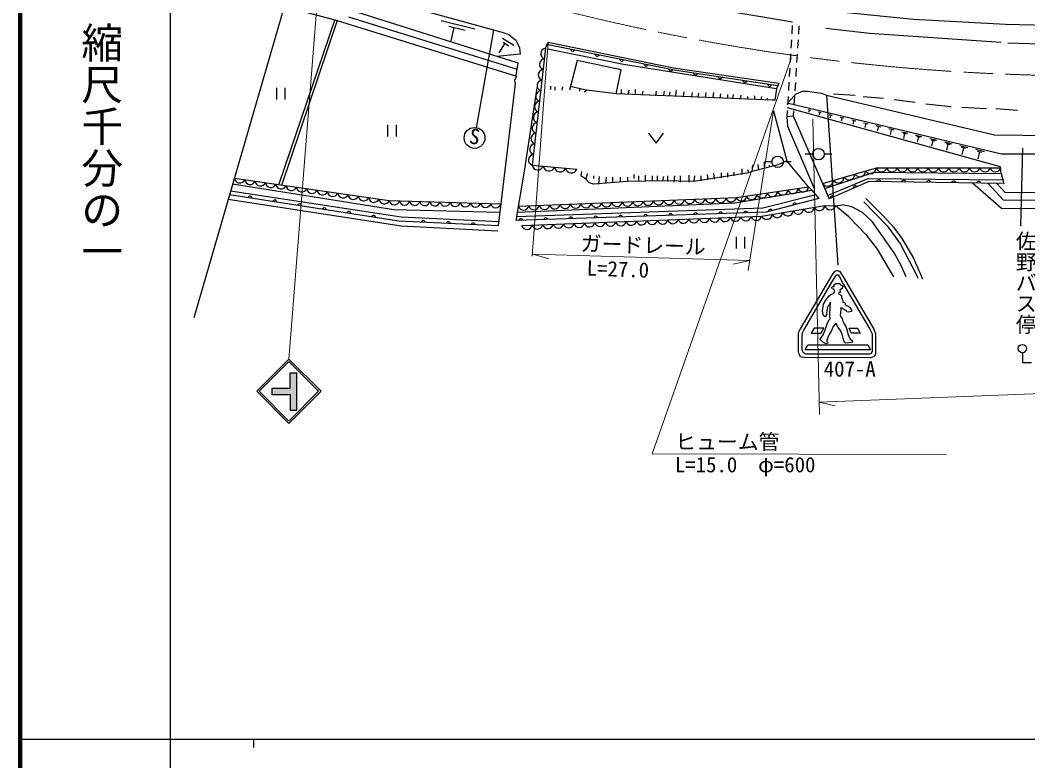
# Model space of a CAD drawing. Units: millimetres, scale not verified. Extents: x 40000 to 680000, y 20000 to 380000.
# Drawn here: x 40000 to 160888, y 202409 to 291210 of the extents above; entities that cross this region are included whole.
import ezdxf
from ezdxf.enums import TextEntityAlignment as Align

# ---------------------------------------------------------------- set-up
doc = ezdxf.new("R2010")
doc.units = ezdxf.units.MM
doc.header["$LTSCALE"] = 1000
doc.linetypes.add('CHAIN', pattern=[18.5, 12, -1.5, 3.5, -1.5])
for name, color, linetype, lineweight in [('M-BGD', 7, 'Continuous', 25), ('M-BMK', 2, 'CHAIN', 13), ('M-BMK-SRVR', 3, 'Continuous', 25), ('M-STR-HTXT', 7, 'Continuous', 13), ('M-STR-STRC', 7, 'Continuous', 25), ('M-TTL', 2, 'Continuous', 140), ('M-TTL-BAND', 7, 'Continuous', 25)]:
    doc.layers.add(name, color=color, linetype=linetype, lineweight=lineweight)
doc.styles.add('@ＭＳ ゴシック', font='')
doc.styles.add('ＭＳ ゴシック', font='')
doc.styles.get('@ＭＳ ゴシック').set_extended_font_data('@MS Gothic')
doc.styles.get('ＭＳ ゴシック').set_extended_font_data('MS Gothic')

msp = doc.modelspace()

# ---------------------------------------------------------------- hatches: boundary and pattern name
at = {"layer": 'M-STR-STRC'}
msp.add_hatch(color=256, dxfattribs=at).paths.add_polyline_path([(72365, 248879), (72365, 247037), (70179, 247037), (70179, 246317), (72396, 246317), (72396, 244460), (73195, 244460), (73195, 248879)])
msp.add_hatch(color=256, dxfattribs=at).paths.add_polyline_path([(72365, 248879), (72365, 247037), (70179, 247037), (70179, 246317), (72396, 246317), (72396, 244460), (73195, 244460), (73195, 248879)])
msp.add_hatch(color=256, dxfattribs=at).paths.add_polyline_path([(72365, 248879), (72365, 247037), (70179, 247037), (70179, 246317), (72396, 246317), (72396, 244460), (73195, 244460), (73195, 248879)])

# ---------------------------------------------------------------- linework, layer by layer
at = {"layer": 'M-BGD'}
for p, q in [((72713, 296686), (97943, 289744)), ((71612, 292876), (78047, 291183)), ((117417, 293554), (132657, 291014)), ((79401, 291606), (99637, 285341)), ((80333, 292199), (99721, 286103)), ((77708, 291183), (71019, 271540)), ((78047, 291183), (71358, 271371)), ((78047, 291183), (99552, 284494)), ((90493, 291183), (94557, 290167)), ((91424, 290506), (93371, 289998)), ((92017, 290336), (91678, 288728)), ((132628, 290562), (132568, 289563)), ((133432, 290538), (133368, 289540)), ((136636, 290252), (141885, 289659)), ((94726, 278314), (96843, 289998)), ((97859, 289066), (99213, 288220)), ((97943, 289744), (98621, 289490)), ((98621, 289490), (99467, 288812)), ((141885, 289659), (157633, 288558)), ((98113, 288389), (97435, 287288)), ((97943, 288558), (98621, 288135)), ((99467, 288812), (99891, 287881)), ((99891, 287881), (99975, 287119)), ((132527, 288865), (132467, 287866)), ((133323, 288841), (133259, 287843)), ((158480, 288474), (174651, 288050)), ((99975, 287119), (97181, 286865)), ((132426, 287168), (132366, 286169)), ((133215, 287145), (133151, 286147)), ((99721, 286103), (99467, 284579)), ((106833, 286357), (105902, 282801)), ((112083, 285256), (106833, 286357)), ((132325, 285471), (132265, 284472)), ((133106, 285448), (133042, 284450)), ((99552, 284494), (99298, 283986)), ((99467, 284579), (99552, 284494)), ((111490, 282378), (112083, 285256)), ((70756, 283099), (70756, 281699)), ((71806, 281699), (71806, 283099)), ((99383, 283563), (97351, 266545)), ((99298, 283986), (99383, 283563)), ((103616, 283309), (103616, 282886)), ((104124, 283224), (104124, 282801)), ((105055, 283224), (104971, 282801)), ((107934, 282801), (106156, 283224)), ((107087, 283055), (107087, 282716)), ((112083, 282886), (112083, 282378)), ((113776, 282886), (113776, 282293)), ((132224, 283774), (132164, 282775)), ((132997, 283752), (132934, 282754)), ((107680, 282632), (107934, 282801)), ((111490, 282378), (107934, 282801)), ((130201, 281616), (111490, 282378)), ((113014, 282801), (112929, 282378)), ((114707, 282716), (114623, 282293)), ((116316, 282716), (116231, 282124)), ((117247, 282716), (117163, 282208)), ((117925, 282632), (117840, 282124)), ((118687, 282801), (118602, 282124)), ((119618, 282632), (119533, 282039)), ((120634, 282547), (120549, 282039)), ((121396, 282462), (121311, 281954)), ((122243, 282547), (122158, 281954)), ((123174, 282547), (123089, 281954)), ((124021, 282378), (123936, 281870)), ((124867, 282293), (124867, 281870)), ((125545, 282293), (125460, 281785)), ((126476, 282208), (126391, 281785)), ((127238, 282039), (127238, 281785)), ((128085, 282124), (128085, 281700)), ((128931, 282039), (128847, 281700)), ((129609, 281870), (129609, 281616)), ((132123, 282077), (132063, 281078)), ((132233, 281446), (133080, 282378)), ((132889, 282055), (132825, 281057)), ((133080, 282378), (133842, 282716)), ((133842, 282716), (134435, 282716)), ((134435, 282716), (136128, 282462)), ((136128, 282462), (136721, 282208)), ((136721, 282208), (138082, 261838)), ((136721, 282208), (156871, 277467)), ((137567, 282378), (140192, 282208)), ((141123, 282039), (143579, 281870)), ((144849, 281700), (147389, 281362)), ((130533, 281601), (130201, 281616)), ((157601, 273619), (132040, 280682)), ((132159, 281274), (157727, 275188)), ((134528, 280504), (134817, 280436)), ((134673, 280470), (134604, 280181)), ((148659, 281192), (151707, 280854)), ((152977, 280769), (155940, 280600)), ((157041, 280600), (159665, 280430)), ((130371, 280346), (131979, 274334)), ((132022, 280380), (131979, 279668)), ((131979, 279668), (132741, 279753)), ((131979, 279668), (132064, 278483)), ((132780, 280359), (132741, 279753)), ((132741, 279753), (137072, 269793)), ((135767, 280209), (136102, 280130)), ((135934, 280170), (135855, 279835)), ((137051, 279904), (137432, 279813)), ((137242, 279859), (137151, 279477)), ((138381, 279587), (138811, 279485)), ((138596, 279536), (138493, 279106)), ((139758, 279260), (140239, 279145)), ((84086, 278656), (84086, 277256)), ((85136, 277256), (85136, 278656)), ((132064, 278483), (135281, 270948)), ((139998, 279202), (139884, 278722)), ((141185, 278920), (141718, 278793)), ((141452, 278857), (141325, 278324)), ((142664, 278568), (143250, 278428)), ((142957, 278498), (142817, 277912)), ((144195, 278204), (144838, 278051)), ((144516, 278127), (144363, 277484)), ((145781, 277826), (146482, 277659)), ((145932, 277679), (146282, 277596)), ((146107, 277638), (145965, 277042)), ((147425, 277435), (148186, 277254)), ((147588, 277275), (147968, 277185)), ((147778, 277230), (147624, 276583)), ((149127, 277030), (149950, 276834)), ((149304, 276857), (149715, 276759)), ((156871, 277467), (172873, 277298)), ((149509, 276808), (149343, 276109)), ((150891, 276610), (151779, 276399)), ((151081, 276424), (151525, 276318)), ((151303, 276371), (151124, 275617)), ((152718, 276175), (153672, 275948)), ((152923, 275975), (153400, 275861)), ((153161, 275918), (152968, 275107)), ((154611, 275725), (155634, 275481)), ((160258, 275858), (160004, 266545)), ((154830, 275510), (155342, 275388)), ((155086, 275449), (154879, 274579)), ((126561, 273403), (126561, 272726)), ((127238, 273318), (127367, 272889)), ((127831, 273064), (127915, 273826)), ((130794, 273826), (127831, 273064)), ((128508, 273911), (128593, 273234)), ((129270, 274139), (129270, 273488)), ((129863, 273826), (129863, 273572)), ((131387, 274080), (130794, 273826)), ((131979, 274334), (131387, 274080)), ((157706, 272807), (157601, 273619)), ((107341, 273064), (107257, 272556)), ((107849, 272133), (107257, 272556)), ((108019, 272810), (107849, 272133)), ((108273, 271710), (107849, 272133)), ((108781, 272556), (108781, 272218)), ((109458, 272472), (109373, 271540)), ((110305, 272387), (110220, 271625)), ((111067, 272387), (111067, 271710)), ((111998, 272387), (111998, 271794)), ((112845, 272387), (112845, 271879)), ((113607, 272726), (113607, 272218)), ((114199, 272556), (114199, 271879)), ((114961, 272641), (114961, 271879)), ((115808, 272556), (115808, 271964)), ((116401, 272556), (116401, 271964)), ((117163, 272472), (117078, 271964)), ((117671, 272556), (117671, 271879)), ((118517, 272556), (118433, 271794)), ((119195, 272556), (119195, 271794)), ((120211, 272641), (120211, 271794)), ((127407, 272895), (120803, 271879)), ((120888, 272556), (120803, 271879)), ((121650, 272556), (121650, 271964)), ((122412, 272726), (122497, 272048)), ((123174, 272810), (123259, 272133)), ((124105, 272895), (124105, 272302)), ((124867, 272895), (124867, 272387)), ((125629, 272980), (125629, 272556)), ((127831, 273064), (127407, 272895)), ((108781, 271540), (108273, 271710)), ((112845, 271879), (108781, 271540)), ((117078, 271964), (112845, 271879)), ((120803, 271879), (117078, 271964)), ((157111, 271653), (158167, 270565)), ((141462, 269847), (143748, 267561)), ((139769, 268831), (138668, 269085)), ((141039, 268154), (139769, 268831)), ((141208, 269424), (144002, 266545)), ((139430, 267646), (141462, 265529)), ((142224, 267053), (141039, 268154)), ((143748, 267561), (144764, 266376)), ((144849, 263328), (142224, 267053)), ((144002, 266545), (145611, 264344)), ((144764, 266376), (145780, 265021)), ((125894, 265231), (125894, 263831)), ((126944, 263831), (126944, 265231)), ((141462, 265529), (142817, 263751)), ((145780, 265021), (147135, 262735)), ((142817, 263751), (144764, 260449)), ((145611, 264344), (147643, 260449)), ((145695, 261804), (144849, 263328)), ((147135, 262735), (148235, 260195)), ((146288, 260449), (145695, 261804)), ((147643, 260449), (147643, 260280)), ((160233, 251335), (160233, 250150)), ((160233, 250150), (161334, 250150))]:
    msp.add_line(p, q, dxfattribs=at)
for points in [[(212613, 292005), (197775, 292444), (178523, 290219), (158223, 290703), (147173, 291283), (138832, 292122), (131135, 293046), (118879, 295265)], [(103023, 287842), (101405, 273825), (106780, 273330)], [(103023, 287842), (103362, 288558), (118398, 285502), (131034, 283663), (130738, 282965), (130533, 281601)], [(130738, 282965), (112375, 285908), (103300, 287740)], [(103341, 288284), (118477, 285238), (130905, 283360)], [(99486, 267172), (100517, 273103), (102017, 283103)], [(157727, 275188), (174594, 275168), (199979, 279393), (214807, 278936)], [(134980, 270823), (134579, 271209), (131979, 274334)], [(136268, 271642), (142713, 273510), (157615, 273516)], [(217492, 273524), (197756, 273502), (177663, 270369), (158167, 270565)], [(65695, 272282), (84280, 269594), (97669, 269207)], [(136528, 271044), (142443, 272979), (157706, 272807), (157997, 271640)], [(157896, 272045), (141691, 272201), (136895, 270200)], [(233188, 272205), (197549, 272583), (177545, 269595), (157970, 269617), (156079, 271668)], [(97541, 268136), (84838, 268476), (65479, 271536)], [(99662, 268186), (125729, 269304), (134980, 270823), (135825, 269823)], [(99786, 268899), (125922, 269934), (134579, 271209)], [(157997, 271640), (141794, 271873), (137072, 269793)], [(154232, 271694), (157712, 268671), (178112, 268469), (183118, 269254), (195740, 271135), (202727, 271414), (222629, 271377), (233435, 271101)], [(64965, 269763), (85694, 266568), (97324, 265966)], [(97351, 266545), (85445, 267119), (65117, 270288)], [(65254, 270761), (85705, 267618), (97411, 267054)], [(135825, 269823), (129490, 268179), (99486, 267172)], [(135463, 270252), (129109, 268687), (99567, 267636)], [(100185, 266596), (128948, 267725), (136530, 268986), (137799, 268960)], [(139430, 267646), (137799, 268960), (138668, 269085)]]:
    msp.add_lwpolyline(points, dxfattribs=at)
for centre, radius in [((94515, 277090), 1250), ((160233, 251835), 500)]:
    msp.add_circle(centre, radius, dxfattribs=at)
for centre, radius, start, end in [((103110, 287186), 661, 97.53696, 249.29582), ((106293, 287747), 256, 181.30261, 335.94184), ((102963, 285912), 661, 97.53696, 249.29582), ((109234, 287155), 256, 181.30261, 335.94184), ((112175, 286563), 256, 181.30261, 335.94184), ((115116, 285972), 256, 181.30261, 335.94184), ((118057, 285380), 256, 181.30261, 335.94184), ((102816, 284638), 661, 97.53696, 249.29582), ((121017, 284911), 256, 184.08892, 338.72815), ((123984, 284463), 256, 184.08892, 338.72815), ((102669, 283363), 661, 97.53696, 249.29582), ((126950, 284015), 256, 184.08892, 338.72815), ((129916, 283567), 256, 184.08892, 338.72815), ((102522, 282089), 661, 97.53696, 249.29582), ((102375, 280815), 661, 97.53696, 249.29582), ((102228, 279540), 661, 97.53696, 249.29582), ((102080, 278266), 661, 97.53696, 249.29582), ((101933, 276992), 661, 97.53696, 249.29582), ((101786, 275718), 661, 97.53696, 249.29582), ((101639, 274443), 661, 97.53696, 249.29582), ((102096, 273967), 705, 191.65816, 337.82901), ((103440, 273844), 705, 191.65816, 337.82901), ((104783, 273720), 705, 191.65816, 337.82901), ((106127, 273596), 705, 191.65816, 337.82901), ((142013, 273516), 700, 212.78885, 359.54403), ((143334, 273646), 636, 192.33171, 347.70875), ((144576, 273646), 636, 192.33171, 347.70875), ((145818, 273647), 636, 192.33171, 347.70875), ((147060, 273647), 636, 192.33171, 347.70875), ((148301, 273648), 636, 192.33171, 347.70875), ((149543, 273648), 636, 192.33171, 347.70875), ((150785, 273649), 636, 192.33171, 347.70875), ((152027, 273649), 636, 192.33171, 347.70875), ((153268, 273650), 636, 192.33171, 347.70875), ((154510, 273650), 636, 192.33171, 347.70875), ((155752, 273650), 636, 192.33171, 347.70875), ((156994, 273651), 636, 192.33171, 347.70875), ((66335, 272333), 642, 184.53512, 339.00437), ((67574, 272154), 642, 184.53512, 339.00437), ((136857, 272021), 700, 212.78885, 359.54403), ((138146, 272395), 700, 212.78885, 359.54403), ((139435, 272768), 700, 212.78885, 359.54403), ((140724, 273142), 700, 212.78885, 359.54403), ((142998, 271799), 256, 11.85686, 166.49609), ((145997, 271756), 256, 11.85686, 166.49609), ((68813, 271974), 642, 184.53512, 339.00437), ((70052, 271795), 642, 184.53512, 339.00437), ((71291, 271616), 642, 184.53512, 339.00437), ((72530, 271437), 642, 184.53512, 339.00437), ((73769, 271257), 642, 184.53512, 339.00437), ((75008, 271078), 642, 184.53512, 339.00437), ((76247, 270899), 642, 184.53512, 339.00437), ((131467, 270893), 641, 201.06342, 355.70112), ((132704, 271075), 641, 201.06342, 355.70112), ((133940, 271257), 641, 201.06342, 355.70112), ((140174, 271098), 256, 36.44749, 191.08672), ((148997, 271713), 256, 11.85686, 166.49609), ((151997, 271670), 256, 11.85686, 166.49609), ((154997, 271627), 256, 11.85686, 166.49609), ((67572, 269848), 256, 3.81815, 158.45739), ((70536, 269386), 256, 3.81815, 158.45739), ((77486, 270720), 642, 184.53512, 339.00437), ((78725, 270541), 642, 184.53512, 339.00437), ((79964, 270361), 642, 184.53512, 339.00437), ((81203, 270182), 642, 184.53512, 339.00437), ((82442, 270003), 642, 184.53512, 339.00437), ((83681, 269824), 642, 184.53512, 339.00437), ((84892, 269697), 621, 189.55579, 347.13842), ((116583, 269702), 638, 194.74807, 349.78539), ((117827, 269751), 638, 194.74807, 349.78539), ((119072, 269800), 638, 194.74807, 349.78539), ((120316, 269850), 638, 194.74807, 349.78539), ((121561, 269899), 638, 194.74807, 349.78539), ((122805, 269948), 638, 194.74807, 349.78539), ((124050, 269997), 638, 194.74807, 349.78539), ((125295, 270047), 638, 194.74807, 349.78539), ((126520, 270164), 641, 201.06342, 355.70112), ((127757, 270346), 641, 201.06342, 355.70112), ((128994, 270528), 641, 201.06342, 355.70112), ((130230, 270711), 641, 201.06342, 355.70112), ((137428, 269889), 256, 36.44749, 191.08672), ((73500, 268924), 256, 3.81815, 158.45739), ((76464, 268462), 256, 3.81815, 158.45739), ((86110, 269662), 621, 189.55579, 347.13842), ((87327, 269627), 621, 189.55579, 347.13842), ((88544, 269591), 621, 189.55579, 347.13842), ((89761, 269556), 621, 189.55579, 347.13842), ((90978, 269521), 621, 189.55579, 347.13842), ((92195, 269486), 621, 189.55579, 347.13842), ((93412, 269451), 621, 189.55579, 347.13842), ((94629, 269416), 621, 189.55579, 347.13842), ((95846, 269381), 621, 189.55579, 347.13842), ((97064, 269346), 621, 189.55579, 347.13842), ((100403, 269061), 638, 194.74807, 349.78539), ((101648, 269111), 638, 194.74807, 349.78539), ((102892, 269160), 638, 194.74807, 349.78539), ((104137, 269209), 638, 194.74807, 349.78539), ((105381, 269259), 638, 194.74807, 349.78539), ((106626, 269308), 638, 194.74807, 349.78539), ((107870, 269357), 638, 194.74807, 349.78539), ((109115, 269406), 638, 194.74807, 349.78539), ((110360, 269456), 638, 194.74807, 349.78539), ((111604, 269505), 638, 194.74807, 349.78539), ((112849, 269554), 638, 194.74807, 349.78539), ((114093, 269603), 638, 194.74807, 349.78539), ((115338, 269653), 638, 194.74807, 349.78539), ((130032, 268261), 256, 27.23396, 181.87319), ((132936, 269015), 256, 27.23396, 181.87319), ((133345, 268618), 660, 203.49013, 355.39939), ((134608, 268829), 660, 203.49013, 355.39939), ((135872, 269039), 660, 203.49013, 355.39939), ((137168, 269126), 653, 192.3744, 345.28072), ((79428, 268000), 256, 3.81815, 158.45739), ((82393, 267537), 256, 3.81815, 158.45739), ((88358, 266922), 256, 9.92262, 164.56185), ((100054, 267135), 256, 14.60229, 169.24153), ((103052, 267235), 256, 14.60229, 169.24153), ((106050, 267336), 256, 14.60229, 169.24153), ((109049, 267437), 256, 14.60229, 169.24153), ((112047, 267537), 256, 14.60229, 169.24153), ((114561, 267302), 642, 194.99564, 349.49864), ((115045, 267638), 256, 14.60229, 169.24153), ((115812, 267351), 642, 194.99564, 349.49864), ((117062, 267400), 642, 194.99564, 349.49864), ((118313, 267449), 642, 194.99564, 349.49864), ((118043, 267738), 256, 14.60229, 169.24153), ((119564, 267498), 642, 194.99564, 349.49864), ((120814, 267547), 642, 194.99564, 349.49864), ((121042, 267839), 256, 14.60229, 169.24153), ((122065, 267596), 642, 194.99564, 349.49864), ((123315, 267645), 642, 194.99564, 349.49864), ((124040, 267940), 256, 14.60229, 169.24153), ((124566, 267694), 642, 194.99564, 349.49864), ((125816, 267743), 642, 194.99564, 349.49864), ((127067, 267793), 642, 194.99564, 349.49864), ((127038, 268040), 256, 14.60229, 169.24153), ((128318, 267842), 642, 194.99564, 349.49864), ((129554, 267988), 660, 203.49013, 355.39939), ((130817, 268198), 660, 203.49013, 355.39939), ((132081, 268408), 660, 203.49013, 355.39939), ((91355, 266777), 256, 9.92262, 164.56185), ((94351, 266633), 256, 9.92262, 164.56185), ((100805, 266762), 642, 194.99564, 349.49864), ((102056, 266811), 642, 194.99564, 349.49864), ((103306, 266860), 642, 194.99564, 349.49864), ((104557, 266909), 642, 194.99564, 349.49864), ((105807, 266958), 642, 194.99564, 349.49864), ((107058, 267007), 642, 194.99564, 349.49864), ((108309, 267056), 642, 194.99564, 349.49864), ((109559, 267106), 642, 194.99564, 349.49864), ((110810, 267155), 642, 194.99564, 349.49864), ((112060, 267204), 642, 194.99564, 349.49864), ((113311, 267253), 642, 194.99564, 349.49864)]:
    msp.add_arc(centre, radius, start, end, dxfattribs=at)
at = {"layer": 'M-BMK'}
msp.add_arc((168231, 542298), 257757, 255.43101, 270.59388, dxfattribs=at)
at = {"layer": 'M-BMK-SRVR'}
msp.add_line((73887, 300535), (60838, 255531), dxfattribs=at)
at = {"layer": 'M-STR-HTXT'}
for p, q in [((103362, 288558), (101415, 262904)), ((132487, 286611), (115808, 239198)), ((127323, 261211), (130371, 280346)), ((135112, 279330), (135874, 243939)), ((101499, 263158), (127492, 262396)), ((101499, 263158), (103415, 262584)), ((127492, 262396), (125546, 261936)), ((199459, 247918), (135843, 245396)), ((135843, 245396), (137793, 244955)), ((115808, 239198), (151131, 239142))]:
    msp.add_line(p, q, dxfattribs=at)
at = {"layer": 'M-STR-STRC', "lineweight": 13}
msp.add_line((72242, 250576), (75838, 295826), dxfattribs=at)
at = {"layer": 'M-STR-STRC'}
for p, q in [((115385, 277666), (116285, 276466)), ((116285, 276466), (117185, 277666)), ((134181, 275179), (135095, 275180)), ((136474, 275179), (137388, 275180)), ((129278, 274255), (130191, 274255)), ((131571, 274255), (132485, 274255)), ((137326, 259145), (137447, 259266)), ((137433, 258997), (137326, 259145)), ((137608, 258970), (137433, 258997)), ((137447, 259266), (137648, 259293)), ((137675, 258769), (137608, 258970)), ((137648, 259293), (137662, 259521)), ((137662, 259521), (137857, 259632)), ((137675, 258554), (137675, 258769)), ((137857, 259632), (138285, 259637)), ((138285, 259637), (138410, 259512)), ((138491, 258948), (138339, 258822)), ((138339, 258822), (138374, 258715)), ((138374, 258715), (138356, 258563)), ((138410, 259512), (138706, 259306)), ((138652, 259073), (138491, 258948)), ((138706, 259306), (138652, 259073)), ((136387, 257175), (136641, 257627)), ((136641, 257627), (137030, 258138)), ((137030, 258138), (137299, 258339)), ((137299, 258339), (137554, 258447)), ((137554, 258447), (137675, 258554)), ((138213, 258554), (138177, 258392)), ((138177, 258392), (138428, 258285)), ((138356, 258563), (138213, 258554)), ((138428, 258285), (138518, 258213)), ((138518, 258213), (138535, 257954)), ((138535, 257954), (138688, 257613)), ((138688, 257613), (138679, 257399)), ((136261, 256396), (136333, 256843)), ((136351, 255894), (136261, 256396)), ((136333, 256843), (136387, 257175)), ((136807, 256602), (136745, 256136)), ((136906, 256906), (136807, 256602)), ((137076, 257130), (136906, 256906)), ((137130, 257354), (137076, 257130)), ((137219, 257372), (137130, 257354)), ((137139, 255778), (137166, 256987)), ((137166, 256987), (137219, 257112)), ((137219, 257112), (137219, 257416)), ((137219, 257416), (137219, 257372)), ((138455, 256423), (138392, 255850)), ((138670, 256700), (138428, 256736)), ((138428, 256736), (138437, 256620)), ((138437, 256620), (138455, 256423)), ((138831, 256539), (138670, 256700)), ((138679, 257399), (138938, 257354)), ((138992, 256449), (138831, 256539)), ((138938, 257354), (138956, 257112)), ((138956, 257112), (139100, 256987)), ((139117, 256333), (138992, 256449)), ((139100, 256987), (139297, 256942)), ((139189, 256235), (139117, 256333)), ((139297, 256942), (139511, 256790)), ((139726, 256297), (139377, 256217)), ((139511, 256790), (139646, 256584)), ((139646, 256584), (139735, 256467)), ((139735, 256467), (139726, 256297)), ((136440, 255760), (136351, 255894)), ((136539, 255644), (136440, 255760)), ((136637, 255662), (136539, 255644)), ((136754, 255975), (136637, 255814)), ((136637, 255814), (136637, 255662)), ((136745, 256136), (136754, 255975)), ((136843, 254909), (137040, 255285)), ((137040, 255285), (137175, 255384)), ((137175, 255384), (137139, 255778)), ((138392, 255850), (138419, 255662)), ((138419, 255662), (138607, 255429)), ((138607, 255429), (138706, 255124)), ((138706, 255124), (138867, 254784)), ((139377, 256217), (139189, 256235)), ((136333, 253468), (136548, 253969)), ((136548, 253969), (136691, 254444)), ((136691, 254444), (136843, 254909)), ((137318, 254014), (137228, 253808)), ((137533, 254480), (137318, 254014)), ((137712, 254668), (137533, 254480)), ((137855, 254865), (137712, 254668)), ((137918, 254784), (137855, 254865)), ((138007, 254560), (137918, 254784)), ((138142, 254408), (138007, 254560)), ((138303, 254166), (138142, 254408)), ((138464, 253960), (138303, 254166)), ((138661, 253405), (138464, 253960)), ((138867, 254784), (139055, 254498)), ((139055, 254498), (139180, 254139)), ((139180, 254139), (139306, 253584)), ((135921, 252940), (136037, 253092)), ((136037, 252841), (135921, 252940)), ((136037, 253092), (136333, 253468)), ((136306, 252617), (136037, 252841)), ((136834, 253011), (136754, 252868)), ((136754, 252868), (136790, 252689)), ((136790, 252689), (136915, 252519)), ((136951, 253271), (136834, 253011)), ((137103, 253584), (136951, 253271)), ((137228, 253808), (137103, 253584)), ((138724, 253065), (138661, 253405)), ((138840, 252698), (138724, 253065)), ((138903, 252555), (138840, 252698)), ((139306, 253584), (139413, 253307)), ((139413, 253307), (139556, 252957)), ((139556, 252957), (139807, 252796)), ((139852, 252671), (139762, 252572)), ((139807, 252796), (139852, 252671)), ((136548, 252465), (136306, 252617)), ((136709, 252393), (136548, 252465)), ((136915, 252519), (136709, 252393)), ((139001, 252501), (138903, 252555)), ((139413, 252519), (139001, 252501)), ((139762, 252572), (139413, 252519)), ((68382, 246715), (72242, 250576)), ((68679, 246715), (72242, 250279)), ((72242, 250576), (76103, 246715)), ((72242, 250279), (75806, 246715)), ((72242, 242854), (68382, 246715)), ((72242, 243151), (68679, 246715)), ((76103, 246715), (72242, 242854)), ((75806, 246715), (72242, 243151))]:
    msp.add_line(p, q, dxfattribs=at)
for points in [[(138055, 261193), (138340, 261086), (138730, 260442), (142414, 254168), (142625, 253619), (142625, 251215), (142517, 250973), (142235, 250825), (142020, 250745), (134002, 250758), (133613, 250852), (133465, 251188), (133384, 251349), (133384, 253686), (133425, 253847), (133613, 254210), (137525, 260853), (137754, 261121), (137991, 261207)], [(138138, 260660), (138279, 260423), (138787, 259532), (141950, 254171), (142222, 253593), (142223, 251506), (142099, 251258), (141862, 251173), (141524, 251165), (134279, 251173), (133966, 251332), (133834, 251626), (133828, 251896), (133831, 253278), (133851, 253716), (134002, 254026), (137513, 260004), (137761, 260447), (137939, 260660)], [(135266, 254296), (134911, 253674), (136077, 253674), (136432, 254296)], [(139773, 254286), (140444, 254296), (140771, 253682), (139695, 253677), (139447, 254297)], [(135064, 252299), (141706, 252299), (142010, 251677), (134173, 251677), (134490, 252299)], [(72365, 248879), (72365, 247037), (70179, 247037), (70179, 246317), (72396, 246317), (72396, 244460), (73195, 244460), (73195, 248879)]]:
    msp.add_lwpolyline(points, close=True, dxfattribs=at)
for centre in [(135777, 275143), (130873, 274219)]:
    msp.add_circle(centre, 683, dxfattribs=at)
at = {"layer": 'M-TTL'}
msp.add_line((40000, 380000), (40000, 20000), dxfattribs=at)
at = {"layer": 'M-TTL-BAND'}
for p, q in [((58000, 370000), (58000, 20000)), ((40000, 205000), (579000, 205000)), ((68000, 205000), (68000, 204000))]:
    msp.add_line(p, q, dxfattribs=at)

# ---------------------------------------------------------------- texts
at = {"layer": 'M-BGD'}
for s, rotation, style, p in [('S', 351.046, 'ＭＳ ゴシック', (93679, 275909)), ('佐野バス停', 270, '@ＭＳ ゴシック', (159197, 265993))]:
    msp.add_text(s, height=1833, rotation=rotation, dxfattribs=dict(at, style=style)).set_placement(p, align=Align.BOTTOM_LEFT)
at = {"layer": 'M-BGD', "style": 'ＭＳ ゴシック'}
msp.add_text('407-A', height=1833, dxfattribs=at).set_placement((136403, 247926), align=Align.BOTTOM_LEFT)
at = {"layer": 'M-STR-HTXT', "style": 'ＭＳ ゴシック'}
for s, rotation, p in [('ガードレール', 358.321, (107204, 262991)), ('L=27.0', 357.882, (107917, 260048))]:
    msp.add_text(s, height=1833, rotation=rotation, dxfattribs=at).set_placement(p, align=Align.BOTTOM_LEFT)
for s, p in [('ヒューム管', (118590, 239193)), ('L=15.0\u3000φ=600', (118544, 236450))]:
    msp.add_text(s, height=1833, dxfattribs=at).set_placement(p, align=Align.BOTTOM_LEFT)
at = {"layer": 'M-TTL-BAND', "style": '@ＭＳ ゴシック'}
msp.add_text('縮尺千分の一', height=3666, rotation=270, dxfattribs=at).set_placement((49777, 261030), align=Align.MIDDLE_RIGHT)

doc.saveas('drawing.dxf')
